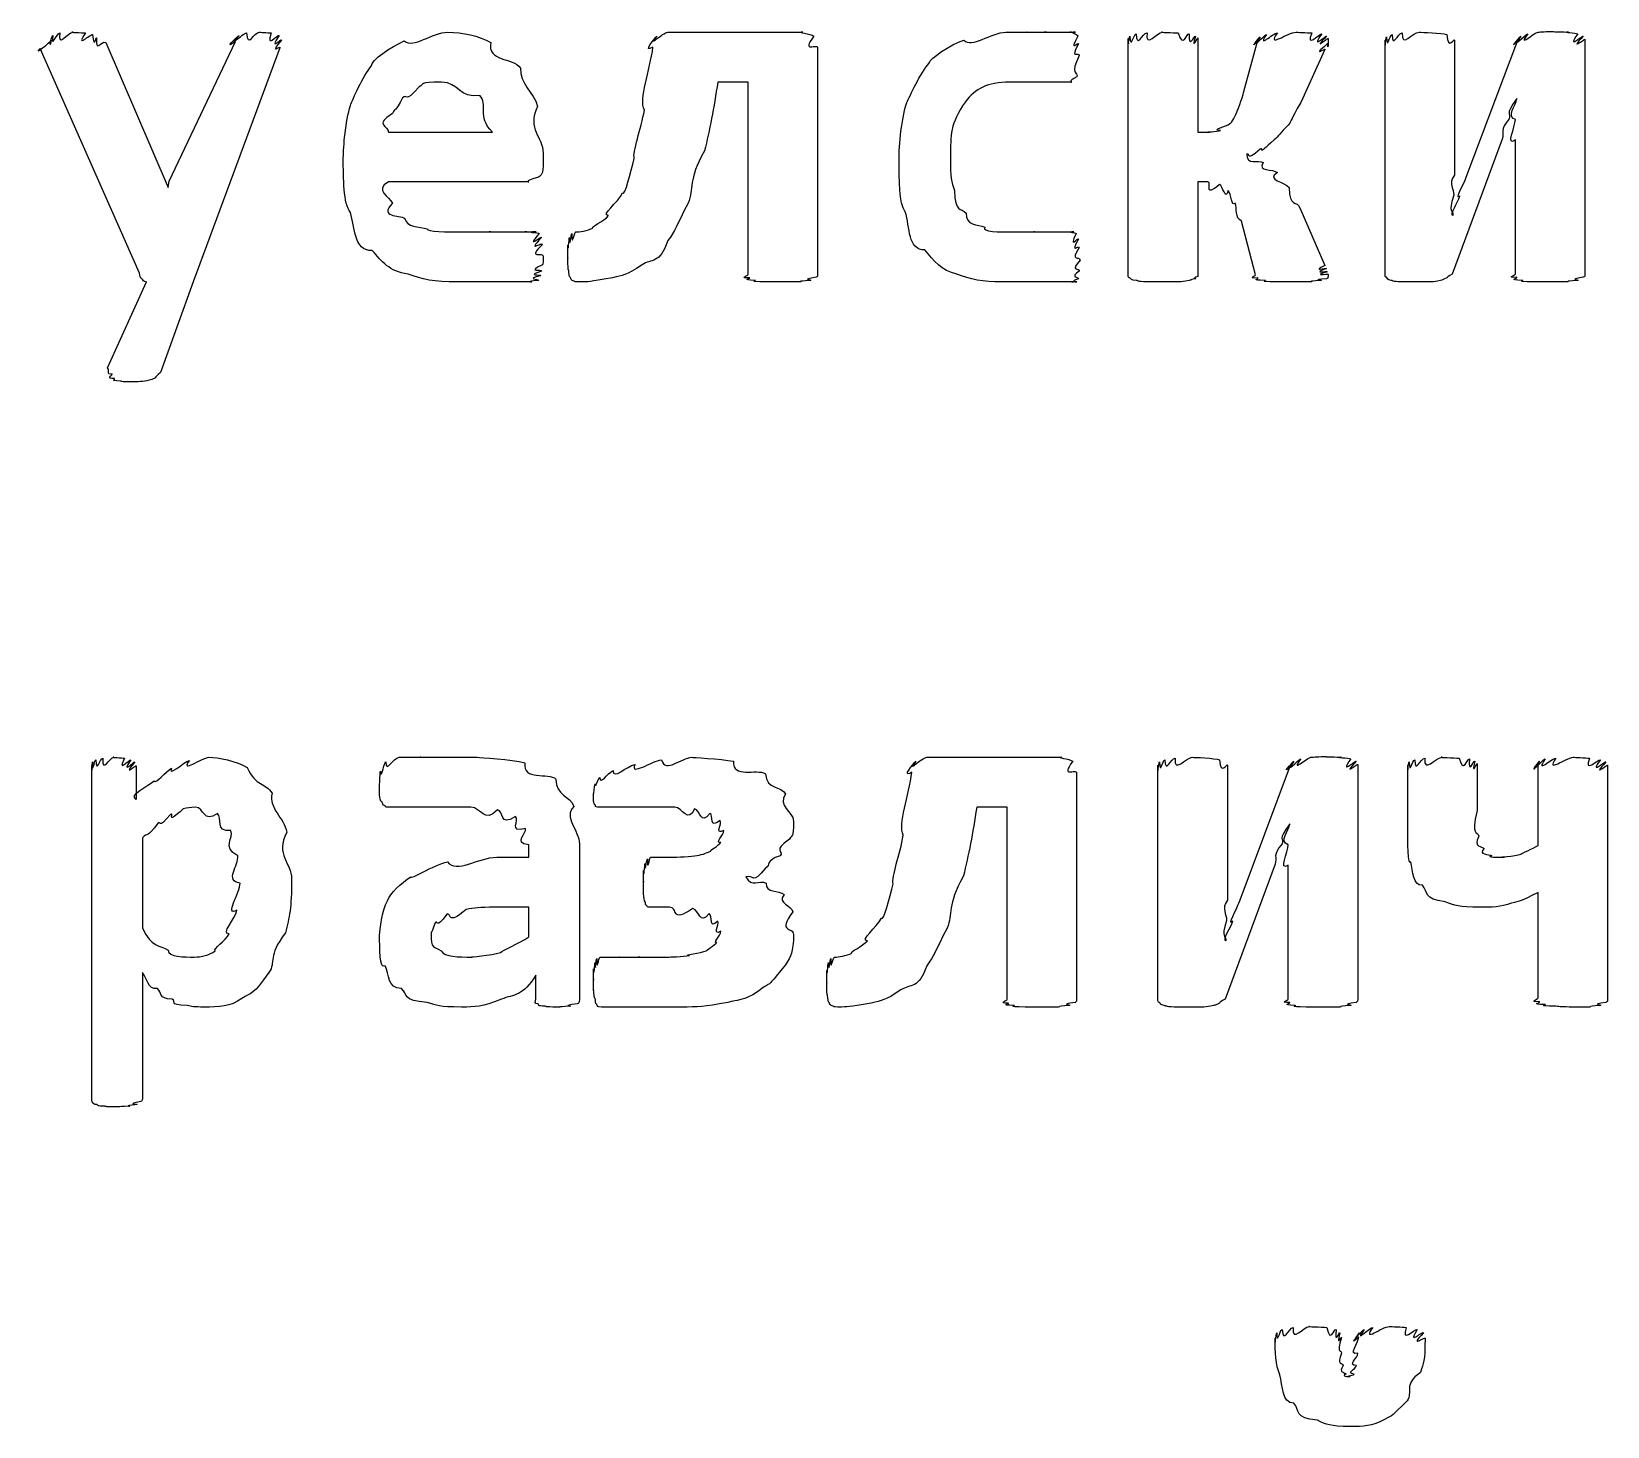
# Model space of a CAD drawing. Header units: millimetres. Extents: x 25 to 190, y 204 to 253.
# Drawn here: x 25.34 to 36.47, y 216.66 to 226.51 of the extents above; entities that cross this region are included whole.
import ezdxf

# ---------------------------------------------------------------- set-up
doc = ezdxf.new("R2010")
doc.units = ezdxf.units.MM
doc.layers.get('0').update_dxf_attribs({"linetype": 'CONTINUOUS'})

msp = doc.modelspace()

# ---------------------------------------------------------------- linework, layer by layer
at = {"color": 0}
for p, q in [((29.829, 226.504), (30.7826, 226.504)), ((25.8603, 226.432), (26.3012, 225.407)), ((26.3067, 225.451), (26.7753, 226.438)), ((27.0895, 226.394), (26.4776, 224.74)), ((30.8874, 226.394), (30.8874, 224.795)), ((33.0812, 224.784), (33.0812, 226.46)), ((33.5718, 226.465), (33.5718, 225.799)), ((33.897, 226.085), (33.9962, 226.449)), ((34.8947, 224.795), (34.8947, 226.449)), ((35.3854, 226.449), (35.3854, 225.495)), ((35.4679, 225.479), (35.8316, 226.449)), ((36.3058, 226.454), (36.3058, 224.795)), ((26.0973, 224.801), (25.3972, 226.388)), ((34.4702, 226.383), (34.2994, 226.008)), ((30.3968, 226.151), (30.1818, 226.151)), ((30.3968, 224.795), (30.3968, 226.151)), ((27.857, 225.799), (28.5902, 225.799)), ((33.5718, 225.799), (33.6544, 225.799)), ((35.7216, 225.749), (35.3688, 224.795)), ((35.8151, 224.795), (35.8151, 225.743)), ((28.9485, 225.65), (28.9485, 225.589)), ((26.3012, 225.407), (26.3067, 225.451)), ((28.8437, 225.446), (27.857, 225.446)), ((33.6434, 225.446), (33.5718, 225.446)), ((33.5718, 225.446), (33.5718, 224.779)), ((33.9797, 224.79), (33.8805, 225.17)), ((34.2938, 225.264), (34.4702, 224.856)), ((32.7408, 224.894), (32.7408, 224.894)), ((25.8713, 224.134), (26.1469, 224.74)), ((26.4776, 224.74), (26.2461, 224.101)), ((34.4923, 224.784), (34.4923, 224.784)), ((25.761, 218.973), (25.761, 221.321)), ((26.0753, 221.321), (26.0753, 221.084)), ((31.6577, 221.382), (32.6113, 221.382)), ((33.2907, 219.673), (33.2907, 221.327)), ((33.7812, 221.327), (33.7812, 220.373)), ((33.8639, 220.357), (34.2277, 221.327)), ((34.7018, 221.332), (34.7018, 219.673)), ((35.0545, 220.897), (35.0545, 221.327)), ((35.5452, 221.338), (35.5452, 221.007)), ((35.9752, 220.759), (35.9752, 221.338)), ((36.4656, 221.327), (36.4656, 219.673)), ((32.716, 221.272), (32.716, 219.673)), ((32.2254, 221.029), (32.0105, 221.029)), ((32.2254, 219.673), (32.2254, 221.029)), ((26.1193, 220.814), (26.1193, 220.175)), ((28.8465, 220.676), (28.8465, 220.764)), ((29.2048, 220.77), (29.2048, 219.673)), ((28.6205, 220.676), (28.8465, 220.676)), ((29.7077, 220.676), (29.8566, 220.676)), ((34.1175, 220.627), (33.7647, 219.673)), ((34.2112, 219.673), (34.2112, 220.621)), ((26.8084, 220.494), (26.8084, 220.494)), ((27.1721, 220.522), (27.1721, 220.522)), ((30.3857, 220.538), (30.3802, 220.538)), ((35.9752, 219.684), (35.9752, 220.428)), ((28.8465, 220.323), (28.6095, 220.323)), ((28.8465, 220.114), (28.8465, 220.323)), ((29.84, 220.323), (29.7022, 220.323)), ((30.7165, 220.131), (30.7165, 220.131)), ((26.1193, 219.861), (26.1193, 218.973)), ((28.8961, 219.673), (28.8961, 219.844)), ((35.1772, 217.278), (35.1772, 217.278))]:
    msp.add_line(p, q, dxfattribs=at)
for points in [[(25.535, 226.499), (25.5185, 226.386), (25.5916, 226.504), (25.6287, 226.504)], [(25.6287, 226.504), (25.5916, 226.504), (25.6949, 226.501), (25.7169, 226.499)], [(26.8525, 226.499), (26.8635, 226.386), (26.9048, 226.504), (26.9462, 226.504)], [(26.9462, 226.504), (26.9365, 226.504), (27.0068, 226.501), (27.0288, 226.499)], [(27.9673, 226.443), (28.0334, 226.386), (28.1616, 226.504), (28.2759, 226.504)], [(28.2759, 226.504), (28.3821, 226.504), (28.4937, 226.479), (28.5791, 226.432)], [(29.7518, 226.476), (29.6774, 226.386), (29.7959, 226.504), (29.829, 226.504)], [(30.7826, 226.504), (30.733, 226.504), (30.8405, 226.494), (30.8598, 226.476)], [(31.9195, 226.449), (31.976, 226.386), (32.1097, 226.504), (32.2171, 226.504)], [(32.2171, 226.504), (32.2516, 226.504), (32.3178, 226.504), (32.366, 226.504)], [(32.366, 226.504), (32.3508, 226.504), (32.4624, 226.504), (32.5038, 226.504)], [(32.5038, 226.504), (32.4321, 226.504), (32.581, 226.504), (32.614, 226.504)], [(32.614, 226.504), (32.6154, 226.504), (32.6692, 226.504), (32.6802, 226.504)], [(32.6802, 226.504), (32.6416, 226.504), (32.7036, 226.504), (32.7077, 226.504)], [(32.7077, 226.504), (32.6526, 226.504), (32.7201, 226.494), (32.7243, 226.476)], [(33.2135, 226.499), (33.2025, 226.386), (33.2824, 226.504), (33.3237, 226.504)], [(33.3237, 226.504), (33.2865, 226.504), (33.4036, 226.501), (33.4339, 226.499)], [(34.134, 226.499), (34.0513, 226.386), (34.2112, 226.504), (34.2663, 226.504)], [(34.2663, 226.504), (34.2677, 226.504), (34.3462, 226.501), (34.3765, 226.499)], [(35.0159, 226.499), (35.0077, 226.386), (35.089, 226.504), (35.1372, 226.504)], [(35.1372, 226.504), (35.151, 226.504), (35.2972, 226.499), (35.33, 226.488)], [(35.9033, 226.493), (35.8235, 226.386), (35.9488, 226.504), (35.9752, 226.504)], [(35.9752, 226.504), (35.9929, 226.507), (36.0355, 226.509), (36.0796, 226.509)], [(36.0796, 226.509), (36.0811, 226.507), (36.1597, 226.507), (36.1901, 226.504)], [(36.1901, 226.504), (36.1403, 226.504), (36.2409, 226.5), (36.256, 226.493)], [(25.3972, 226.388), (25.3352, 226.334), (25.4744, 226.434), (25.4744, 226.449)], [(25.4744, 226.449), (25.4524, 226.363), (25.4772, 226.474), (25.4854, 226.482)], [(25.4854, 226.482), (25.4703, 226.379), (25.513, 226.494), (25.535, 226.499)], [(25.7169, 226.499), (25.6357, 226.383), (25.7555, 226.494), (25.7666, 226.488)], [(25.7666, 226.488), (25.779, 226.372), (25.79, 226.476), (25.7941, 226.465)], [(25.7941, 226.465), (25.79, 226.352), (25.8231, 226.446), (25.8603, 226.432)], [(26.7753, 226.438), (26.6788, 226.368), (26.7918, 226.478), (26.8029, 226.482)], [(26.8029, 226.482), (26.7009, 226.379), (26.8304, 226.494), (26.8525, 226.499)], [(27.0288, 226.499), (26.9847, 226.379), (27.0729, 226.489), (27.0839, 226.482)], [(27.0839, 226.482), (27.0068, 226.363), (27.1005, 226.463), (27.1005, 226.449)], [(27.1005, 226.449), (27.0068, 226.334), (27.0964, 226.416), (27.0895, 226.394)], [(27.7358, 226.267), (27.7316, 226.306), (27.8749, 226.402), (27.9673, 226.443)], [(28.5791, 226.432), (28.5516, 226.295), (28.7335, 226.328), (28.7886, 226.251)], [(29.6636, 225.953), (29.6223, 226.033), (29.705, 226.234), (29.7243, 226.399)], [(29.7243, 226.399), (29.6444, 226.352), (29.7367, 226.461), (29.7518, 226.476)], [(30.8598, 226.476), (30.7689, 226.35), (30.8874, 226.43), (30.8874, 226.394)], [(31.677, 226.289), (31.6742, 226.316), (31.8272, 226.416), (31.9195, 226.449)], [(32.7243, 226.476), (32.6595, 226.352), (32.7298, 226.443), (32.7298, 226.421)], [(32.7298, 226.421), (32.6636, 226.308), (32.7353, 226.372), (32.7353, 226.339)], [(33.0812, 226.46), (33.0812, 226.363), (33.084, 226.472), (33.0922, 226.476)], [(33.0922, 226.476), (33.0991, 226.374), (33.117, 226.489), (33.1363, 226.493)], [(33.1363, 226.493), (33.1391, 226.383), (33.1832, 226.499), (33.2135, 226.499)], [(33.4339, 226.499), (33.467, 226.383), (33.4918, 226.496), (33.5111, 226.493)], [(33.5111, 226.493), (33.507, 226.374), (33.547, 226.483), (33.5552, 226.476)], [(33.5552, 226.476), (33.5249, 226.363), (33.5718, 226.468), (33.5718, 226.465)], [(33.9962, 226.449), (33.9259, 226.361), (34.0017, 226.467), (34.0128, 226.471)], [(34.0128, 226.471), (33.948, 226.372), (34.0376, 226.483), (34.0568, 226.488)], [(34.0568, 226.488), (33.988, 226.383), (34.1037, 226.499), (34.134, 226.499)], [(34.3765, 226.499), (34.3297, 226.383), (34.4331, 226.496), (34.4482, 226.493)], [(34.4482, 226.493), (34.3628, 226.374), (34.4771, 226.483), (34.4813, 226.476)], [(34.4868, 226.421), (34.3669, 226.319), (34.4771, 226.397), (34.4702, 226.383)], [(34.4813, 226.476), (34.3738, 226.363), (34.4923, 226.467), (34.4923, 226.46)], [(34.4923, 226.46), (34.4923, 226.345), (34.4895, 226.435), (34.4868, 226.421)], [(34.8947, 226.449), (34.8947, 226.357), (34.8974, 226.463), (34.9057, 226.471)], [(34.9057, 226.471), (34.9085, 226.372), (34.925, 226.483), (34.9443, 226.488)], [(34.9443, 226.488), (34.9457, 226.383), (34.9856, 226.499), (35.0159, 226.499)], [(35.33, 226.488), (35.3385, 226.368), (35.3854, 226.467), (35.3854, 226.449)], [(35.8316, 226.449), (35.7572, 226.361), (35.8429, 226.468), (35.8539, 226.476)], [(35.8539, 226.476), (35.7837, 226.374), (35.8842, 226.489), (35.9033, 226.493)], [(36.256, 226.493), (36.1735, 226.374), (36.2864, 226.483), (36.2948, 226.476)], [(36.2948, 226.476), (36.1872, 226.361), (36.3058, 226.461), (36.3058, 226.454)], [(31.5171, 226.008), (31.5391, 226.052), (31.6108, 226.215), (31.677, 226.289)], [(32.7353, 226.339), (32.6636, 226.206), (32.7298, 226.219), (32.7188, 226.19)], [(27.5869, 225.986), (27.6062, 226.033), (27.6724, 226.19), (27.7358, 226.267)], [(28.7886, 226.251), (28.7789, 226.14), (28.8837, 226.082), (28.9099, 225.98)], [(32.7188, 226.19), (32.6416, 226.151), (32.694, 226.151), (32.6802, 226.151)], [(28.072, 226.118), (27.9673, 225.993), (27.9893, 226.074), (27.9563, 226.041)], [(28.2319, 226.151), (28.0583, 226.151), (28.1189, 226.14), (28.072, 226.118)], [(28.502, 226.058), (28.3559, 226.033), (28.3531, 226.151), (28.2319, 226.151)], [(30.1818, 226.151), (30.1556, 225.971), (30.1239, 225.81), (30.0881, 225.666)], [(32.2447, 226.151), (32.0821, 226.151), (32.0036, 226.104), (31.9305, 226.013)], [(32.4156, 226.151), (32.2847, 226.151), (32.3108, 226.151), (32.2447, 226.151)], [(32.5369, 226.151), (32.4983, 226.151), (32.4624, 226.151), (32.4156, 226.151)], [(32.6251, 226.151), (32.5672, 226.151), (32.5727, 226.151), (32.5369, 226.151)], [(32.6802, 226.151), (32.6113, 226.151), (32.6471, 226.151), (32.6251, 226.151)], [(33.8529, 225.953), (33.8487, 225.938), (33.886, 226.033), (33.897, 226.085)], [(27.5373, 225.617), (27.5373, 225.695), (27.5539, 225.875), (27.5869, 225.986)], [(27.9563, 226.041), (27.9039, 225.931), (27.9025, 225.975), (27.8846, 225.931)], [(28.5902, 225.799), (28.4772, 225.909), (28.564, 225.994), (28.502, 226.058)], [(28.9099, 225.98), (28.83, 225.816), (28.9485, 225.767), (28.9485, 225.65)], [(29.592, 225.611), (29.5782, 225.655), (29.6416, 225.823), (29.6636, 225.953)], [(31.462, 225.6), (31.462, 225.71), (31.4799, 225.898), (31.5171, 226.008)], [(31.9305, 226.013), (31.8217, 225.849), (31.8258, 225.789), (31.8258, 225.617)], [(33.7978, 225.859), (33.8157, 225.865), (33.8377, 225.916), (33.8529, 225.953)], [(34.2994, 226.008), (34.2194, 225.875), (34.2442, 225.892), (34.2112, 225.848)], [(35.8263, 226.035), (35.7325, 225.909), (35.789, 225.939), (35.771, 225.892)], [(35.8151, 225.887), (35.7463, 225.909), (35.8221, 225.987), (35.8263, 226.035)], [(27.8846, 225.931), (27.7496, 225.845), (27.857, 225.845), (27.857, 225.799)], [(33.7316, 225.81), (33.6572, 225.816), (33.7785, 225.837), (33.7978, 225.859)], [(34.2112, 225.848), (34.1533, 225.79), (34.145, 225.772), (34.112, 225.743)], [(35.771, 225.892), (35.6993, 225.812), (35.7396, 225.796), (35.7216, 225.749)], [(35.8151, 225.743), (35.7434, 225.691), (35.8151, 225.838), (35.8151, 225.887)], [(33.6544, 225.799), (33.6103, 225.799), (33.7096, 225.801), (33.7316, 225.81)], [(34.112, 225.743), (33.9742, 225.618), (34.0486, 225.695), (34.0128, 225.677)], [(27.5869, 225.231), (27.5373, 225.294), (27.5373, 225.469), (27.5373, 225.617)], [(30.0881, 225.666), (29.9682, 225.453), (30.0164, 225.403), (29.9723, 225.297)], [(31.8258, 225.617), (31.8217, 225.471), (31.8341, 225.451), (31.8534, 225.385)], [(34.0128, 225.677), (33.9039, 225.585), (33.948, 225.651), (33.919, 225.644)], [(33.919, 225.644), (33.9149, 225.559), (33.9976, 225.606), (34.0348, 225.583)], [(28.9485, 225.589), (28.9485, 225.49), (28.9374, 225.501), (28.9154, 225.479)], [(29.5093, 225.369), (29.5272, 225.342), (29.5658, 225.515), (29.592, 225.611)], [(31.5061, 225.236), (31.462, 225.294), (31.462, 225.463), (31.462, 225.6)], [(34.0348, 225.583), (33.988, 225.519), (34.1037, 225.541), (34.134, 225.512)], [(34.134, 225.512), (34.0472, 225.46), (34.1905, 225.447), (34.2167, 225.407)], [(27.857, 225.446), (27.7496, 225.39), (27.8653, 225.341), (27.8846, 225.297)], [(28.9154, 225.479), (28.7859, 225.446), (28.8685, 225.446), (28.8437, 225.446)], [(33.7261, 225.429), (33.6062, 225.327), (33.6765, 225.446), (33.6434, 225.446)], [(33.7867, 225.385), (33.7675, 225.309), (33.7482, 225.421), (33.7261, 225.429)], [(34.2167, 225.407), (34.2194, 225.261), (34.2718, 225.319), (34.2938, 225.264)], [(35.3854, 225.495), (35.3385, 225.431), (35.3826, 225.399), (35.3797, 225.352)], [(35.4238, 225.346), (35.3797, 225.305), (35.4528, 225.435), (35.4679, 225.479)], [(27.8846, 225.297), (27.7868, 225.188), (27.9315, 225.22), (27.9728, 225.187)], [(29.4101, 225.209), (29.3508, 225.21), (29.479, 225.302), (29.5093, 225.369)], [(29.9723, 225.297), (29.8841, 225.126), (29.8841, 225.105), (29.829, 225.032)], [(31.8534, 225.385), (31.8589, 225.225), (31.8988, 225.269), (31.936, 225.225)], [(33.8364, 225.297), (33.8088, 225.265), (33.8088, 225.363), (33.7867, 225.385)], [(33.8805, 225.17), (33.8336, 225.192), (33.8501, 225.26), (33.8364, 225.297)], [(35.3797, 225.352), (35.3356, 225.217), (35.3769, 225.256), (35.3741, 225.209)], [(35.3741, 225.209), (35.3494, 225.217), (35.4087, 225.302), (35.4238, 225.346)], [(27.7413, 224.961), (27.6062, 224.961), (27.6228, 225.123), (27.5869, 225.231)], [(27.9728, 225.187), (27.9852, 225.126), (28.0665, 225.133), (28.1327, 225.115)], [(29.2999, 225.121), (29.2806, 225.129), (29.377, 225.167), (29.4101, 225.209)], [(31.6439, 224.966), (31.524, 224.963), (31.5391, 225.129), (31.5061, 225.236)], [(31.936, 225.225), (31.9319, 225.137), (32.016, 225.148), (32.0683, 225.126)], [(28.1327, 225.115), (28.1175, 225.093), (28.2787, 225.093), (28.3752, 225.093)], [(28.3752, 225.093), (28.4082, 225.093), (28.5199, 225.093), (28.5791, 225.093)], [(28.5791, 225.093), (28.5254, 225.093), (28.6866, 225.093), (28.728, 225.093)], [(28.728, 225.093), (28.728, 225.093), (28.8065, 225.093), (28.8327, 225.093)], [(28.8327, 225.093), (28.7831, 225.093), (28.8837, 225.093), (28.8988, 225.093)], [(28.8988, 225.093), (28.8079, 225.093), (28.9168, 225.089), (28.9209, 225.082)], [(28.9209, 225.082), (28.8189, 224.963), (28.9333, 225.068), (28.9374, 225.054)], [(29.1345, 225.054), (29.1373, 224.963), (29.1469, 225.078), (29.151, 225.082)], [(29.151, 225.082), (29.1483, 224.975), (29.1676, 225.093), (29.1786, 225.093)], [(29.1786, 225.093), (29.2034, 225.093), (29.2626, 225.101), (29.2999, 225.121)], [(32.0683, 225.126), (32.038, 225.093), (32.1841, 225.093), (32.2502, 225.093)], [(32.2502, 225.093), (32.2888, 225.093), (32.3729, 225.093), (32.4211, 225.093)], [(32.4211, 225.093), (32.3839, 225.093), (32.5107, 225.093), (32.5479, 225.093)], [(32.5479, 225.093), (32.5754, 225.093), (32.614, 225.093), (32.6361, 225.093)], [(32.6361, 225.093), (32.6223, 225.093), (32.6815, 225.093), (32.6967, 225.093)], [(32.6967, 225.093), (32.6444, 225.093), (32.7091, 225.089), (32.7133, 225.082)], [(32.7133, 225.082), (32.6554, 224.961), (32.7256, 225.061), (32.7298, 225.043)], [(27.9949, 224.795), (27.8598, 224.813), (27.8102, 224.886), (27.7413, 224.961)], [(28.9374, 225.054), (28.8272, 224.939), (28.9429, 225.027), (28.9429, 225.005)], [(28.9429, 225.005), (28.83, 224.894), (28.9485, 224.955), (28.9485, 224.922)], [(29.1235, 224.999), (29.1262, 224.939), (29.1303, 225.043), (29.1345, 225.054)], [(29.1235, 224.911), (29.1235, 224.89), (29.1235, 224.977), (29.1235, 224.999)], [(29.829, 225.032), (29.7739, 224.864), (29.7133, 224.905), (29.6471, 224.861)], [(31.8699, 224.795), (31.7624, 224.817), (31.7059, 224.892), (31.6439, 224.966)], [(32.7298, 225.043), (32.6636, 224.928), (32.7353, 225.007), (32.7353, 224.983)], [(32.7353, 224.983), (32.6664, 224.875), (32.7408, 224.928), (32.7408, 224.894)], [(28.9429, 224.861), (28.8272, 224.806), (28.9402, 224.831), (28.9374, 224.817)], [(28.9485, 224.922), (28.9485, 224.839), (28.9457, 224.879), (28.9429, 224.861)], [(29.129, 224.823), (29.1235, 224.817), (29.1235, 224.874), (29.1235, 224.911)], [(29.6471, 224.861), (29.5272, 224.78), (29.5148, 224.79), (29.4376, 224.768)], [(32.7408, 224.894), (32.6664, 224.813), (32.7381, 224.839), (32.7353, 224.817)], [(34.4702, 224.856), (34.3669, 224.809), (34.4813, 224.841), (34.4813, 224.834)], [(26.1138, 224.762), (26.1056, 224.765), (26.1001, 224.786), (26.0973, 224.801)], [(26.1469, 224.74), (26.1249, 224.743), (26.1249, 224.751), (26.1138, 224.762)], [(28.3421, 224.74), (28.1767, 224.74), (28.0941, 224.758), (27.9949, 224.795)], [(28.5571, 224.74), (28.3862, 224.74), (28.4193, 224.74), (28.3421, 224.74)], [(28.7335, 224.74), (28.6356, 224.74), (28.6232, 224.74), (28.5571, 224.74)], [(28.8603, 224.74), (28.739, 224.74), (28.7845, 224.74), (28.7335, 224.74)], [(28.9154, 224.751), (28.8051, 224.74), (28.8933, 224.74), (28.8603, 224.74)], [(28.9319, 224.784), (28.8162, 224.758), (28.9223, 224.762), (28.9154, 224.751)], [(28.9374, 224.817), (28.823, 224.78), (28.9347, 224.795), (28.9319, 224.784)], [(29.14, 224.773), (29.1303, 224.773), (29.1317, 224.801), (29.129, 224.823)], [(29.1676, 224.746), (29.1414, 224.751), (29.1469, 224.762), (29.14, 224.773)], [(29.2006, 224.74), (29.1634, 224.74), (29.1786, 224.742), (29.1676, 224.746)], [(29.4376, 224.768), (29.2585, 224.74), (29.2847, 224.74), (29.2006, 224.74)], [(30.4078, 224.768), (30.3251, 224.765), (30.3968, 224.784), (30.3968, 224.795)], [(30.4464, 224.751), (30.3389, 224.754), (30.4147, 224.764), (30.4078, 224.768)], [(30.5235, 224.74), (30.3761, 224.743), (30.4643, 224.747), (30.4464, 224.751)], [(30.6448, 224.74), (30.5594, 224.74), (30.5566, 224.74), (30.5235, 224.74)], [(30.7606, 224.74), (30.6558, 224.74), (30.6917, 224.74), (30.6448, 224.74)], [(30.8378, 224.751), (30.7178, 224.743), (30.7937, 224.743), (30.7606, 224.74)], [(30.8763, 224.773), (30.7551, 224.754), (30.8556, 224.758), (30.8378, 224.751)], [(30.8874, 224.795), (30.8874, 224.769), (30.8832, 224.78), (30.8763, 224.773)], [(32.1841, 224.74), (32.0601, 224.74), (31.9609, 224.758), (31.8699, 224.795)], [(32.3439, 224.74), (32.2337, 224.74), (32.2392, 224.74), (32.1841, 224.74)], [(32.4928, 224.74), (32.3398, 224.74), (32.399, 224.74), (32.3439, 224.74)], [(32.614, 224.74), (32.5493, 224.74), (32.5396, 224.74), (32.4928, 224.74)], [(32.6912, 224.74), (32.6195, 224.74), (32.6499, 224.74), (32.614, 224.74)], [(32.7188, 224.74), (32.6485, 224.74), (32.705, 224.74), (32.6912, 224.74)], [(32.7298, 224.762), (32.6595, 224.74), (32.7256, 224.74), (32.7188, 224.74)], [(32.7353, 224.817), (32.6636, 224.769), (32.7326, 224.776), (32.7298, 224.762)], [(33.0922, 224.768), (33.0812, 224.765), (33.0812, 224.78), (33.0812, 224.784)], [(33.1363, 224.751), (33.0991, 224.751), (33.1032, 224.759), (33.0922, 224.768)], [(33.2135, 224.74), (33.1391, 224.743), (33.1584, 224.747), (33.1363, 224.751)], [(33.3237, 224.74), (33.2025, 224.74), (33.2466, 224.74), (33.2135, 224.74)], [(33.4339, 224.74), (33.4036, 224.74), (33.3678, 224.74), (33.3237, 224.74)], [(33.5111, 224.751), (33.467, 224.743), (33.467, 224.743), (33.4339, 224.74)], [(33.5552, 224.762), (33.507, 224.751), (33.5332, 224.754), (33.5111, 224.751)], [(33.5718, 224.779), (33.5249, 224.762), (33.5662, 224.769), (33.5552, 224.762)], [(33.9962, 224.768), (33.9149, 224.765), (33.9797, 224.782), (33.9797, 224.79)], [(34.0458, 224.751), (33.9369, 224.751), (34.0072, 224.759), (33.9962, 224.768)], [(34.1285, 224.74), (33.981, 224.743), (34.0679, 224.747), (34.0458, 224.751)], [(34.2608, 224.74), (34.1643, 224.74), (34.1616, 224.74), (34.1285, 224.74)], [(34.371, 224.74), (34.2635, 224.74), (34.3049, 224.74), (34.2608, 224.74)], [(34.4427, 224.751), (34.3228, 224.743), (34.4, 224.743), (34.371, 224.74)], [(34.4813, 224.762), (34.36, 224.751), (34.4606, 224.754), (34.4427, 224.751)], [(34.4813, 224.834), (34.371, 224.795), (34.4868, 224.819), (34.4868, 224.812)], [(34.4868, 224.812), (34.3738, 224.78), (34.4923, 224.798), (34.4923, 224.795)], [(34.4923, 224.784), (34.4923, 224.762), (34.4882, 224.769), (34.4813, 224.762)], [(34.4923, 224.795), (34.4923, 224.773), (34.4923, 224.787), (34.4923, 224.784)], [(34.9057, 224.773), (34.8947, 224.769), (34.8947, 224.787), (34.8947, 224.795)], [(34.9388, 224.751), (34.9085, 224.754), (34.9126, 224.765), (34.9057, 224.773)], [(35.0104, 224.74), (34.9415, 224.743), (34.9567, 224.747), (34.9388, 224.751)], [(35.1207, 224.74), (35.0008, 224.74), (35.0394, 224.74), (35.0104, 224.74)], [(35.2199, 224.74), (35.0848, 224.74), (35.1607, 224.74), (35.1207, 224.74)], [(35.2859, 224.751), (35.2544, 224.743), (35.2447, 224.743), (35.2199, 224.74)], [(35.33, 224.768), (35.2915, 224.751), (35.3039, 224.754), (35.2859, 224.751)], [(35.3688, 224.795), (35.3138, 224.765), (35.3413, 224.774), (35.33, 224.768)], [(35.8263, 224.773), (35.7434, 224.769), (35.8151, 224.787), (35.8151, 224.795)], [(35.8648, 224.751), (35.7572, 224.754), (35.833, 224.765), (35.8263, 224.773)], [(35.9421, 224.74), (35.7988, 224.743), (35.887, 224.747), (35.8648, 224.751)], [(36.0634, 224.74), (35.9777, 224.74), (35.9752, 224.74), (35.9421, 224.74)], [(36.1791, 224.74), (36.0744, 224.74), (36.11, 224.74), (36.0634, 224.74)], [(36.256, 224.751), (36.1364, 224.743), (36.2119, 224.743), (36.1791, 224.74)], [(36.2948, 224.773), (36.1735, 224.754), (36.274, 224.758), (36.256, 224.751)], [(36.3058, 224.795), (36.3058, 224.769), (36.3015, 224.78), (36.2948, 224.773)], [(25.9044, 224.09), (25.8561, 224.083), (25.8933, 224.116), (25.8713, 224.134)], [(25.9209, 224.057), (25.8561, 224.057), (25.9044, 224.076), (25.9044, 224.09)], [(25.965, 224.04), (25.8782, 224.043), (25.9319, 224.05), (25.9209, 224.057)], [(26.2461, 224.101), (26.1938, 224.057), (26.2185, 224.062), (26.1855, 224.051)], [(26.0477, 224.035), (25.9182, 224.035), (25.9871, 224.037), (25.965, 224.04)], [(26.1855, 224.051), (26.1317, 224.035), (26.1097, 224.035), (26.0477, 224.035)], [(34.371, 221.382), (34.389, 221.385), (34.4317, 221.387), (34.4758, 221.387)], [(34.4758, 221.387), (34.4771, 221.385), (34.5557, 221.385), (34.586, 221.382)], [(25.761, 221.321), (25.761, 221.239), (25.7624, 221.345), (25.7666, 221.349)], [(25.7666, 221.349), (25.7679, 221.25), (25.7776, 221.361), (25.7886, 221.365)], [(25.7886, 221.365), (25.7941, 221.26), (25.8189, 221.376), (25.8382, 221.376)], [(25.8382, 221.376), (25.8341, 221.263), (25.8851, 221.382), (25.9154, 221.382)], [(25.9154, 221.382), (25.8961, 221.382), (25.9733, 221.379), (25.9926, 221.376)], [(25.9926, 221.376), (25.9333, 221.26), (26.0256, 221.372), (26.0367, 221.365)], [(26.0367, 221.365), (25.9595, 221.25), (26.0601, 221.356), (26.0642, 221.349)], [(26.0642, 221.349), (25.9705, 221.234), (26.0753, 221.332), (26.0753, 221.321)], [(26.202, 221.216), (26.213, 221.19), (26.2819, 221.283), (26.3233, 221.305)], [(26.3233, 221.305), (26.2971, 221.239), (26.4087, 221.349), (26.4501, 221.36)], [(26.4501, 221.36), (26.3812, 221.263), (26.5396, 221.382), (26.5879, 221.382)], [(26.5879, 221.382), (26.654, 221.382), (26.7836, 221.357), (26.858, 221.31)], [(26.858, 221.31), (26.9186, 221.172), (26.9903, 221.205), (27.0343, 221.128)], [(27.7937, 221.184), (27.7937, 221.175), (27.795, 221.26), (27.7992, 221.283)], [(27.7992, 221.283), (27.8047, 221.219), (27.8185, 221.327), (27.8378, 221.349)], [(27.8378, 221.349), (27.8405, 221.263), (27.8874, 221.382), (27.9315, 221.382)], [(27.9315, 221.382), (27.9287, 221.382), (28.0265, 221.382), (28.0858, 221.382)], [(28.0858, 221.382), (28.0472, 221.382), (28.2071, 221.382), (28.2732, 221.382)], [(28.2732, 221.382), (28.3008, 221.382), (28.4124, 221.382), (28.4827, 221.382)], [(28.4827, 221.382), (28.502, 221.382), (28.7266, 221.368), (28.8189, 221.343)], [(28.8189, 221.343), (28.8037, 221.212), (28.9843, 221.278), (29.0394, 221.228)], [(29.3495, 221.239), (29.3522, 221.184), (29.3991, 221.269), (29.4432, 221.288)], [(29.4432, 221.288), (29.4404, 221.219), (29.5383, 221.321), (29.5975, 221.332)], [(29.5975, 221.332), (29.5589, 221.245), (29.7188, 221.357), (29.7849, 221.365)], [(29.7849, 221.365), (29.8125, 221.263), (29.9255, 221.382), (29.9999, 221.382)], [(29.9999, 221.382), (29.9916, 221.382), (30.2038, 221.372), (30.292, 221.354)], [(30.292, 221.354), (30.2865, 221.228), (30.4546, 221.306), (30.518, 221.266)], [(31.4923, 220.831), (31.4509, 220.911), (31.5336, 221.112), (31.5529, 221.277)], [(31.5529, 221.277), (31.473, 221.23), (31.5654, 221.339), (31.5805, 221.354)], [(31.5805, 221.354), (31.5061, 221.263), (31.6246, 221.382), (31.6577, 221.382)], [(32.6113, 221.382), (32.5617, 221.382), (32.6692, 221.372), (32.6885, 221.354)], [(32.6885, 221.354), (32.5975, 221.228), (32.716, 221.307), (32.716, 221.272)], [(33.2907, 221.327), (33.2907, 221.234), (33.2934, 221.341), (33.3017, 221.349)], [(33.3017, 221.349), (33.3044, 221.25), (33.321, 221.361), (33.3403, 221.365)], [(33.3403, 221.365), (33.3416, 221.26), (33.3816, 221.376), (33.4119, 221.376)], [(33.4119, 221.376), (33.4036, 221.263), (33.485, 221.382), (33.5332, 221.382)], [(33.5332, 221.382), (33.547, 221.382), (33.693, 221.376), (33.7261, 221.365)], [(33.7261, 221.365), (33.7344, 221.245), (33.7812, 221.345), (33.7812, 221.327)], [(34.2277, 221.327), (34.1533, 221.239), (34.2387, 221.346), (34.2497, 221.354)], [(34.2497, 221.354), (34.1795, 221.252), (34.2801, 221.367), (34.2994, 221.371)], [(34.2994, 221.371), (34.2194, 221.263), (34.3449, 221.382), (34.371, 221.382)], [(34.586, 221.382), (34.5364, 221.382), (34.637, 221.378), (34.6522, 221.371)], [(34.6522, 221.371), (34.5695, 221.252), (34.6825, 221.361), (34.6907, 221.354)], [(34.6907, 221.354), (34.5833, 221.239), (34.7018, 221.339), (34.7018, 221.332)], [(35.0545, 221.327), (35.0545, 221.239), (35.0573, 221.345), (35.0655, 221.349)], [(35.0655, 221.349), (35.0683, 221.25), (35.0848, 221.361), (35.1041, 221.365)], [(35.1041, 221.365), (35.1055, 221.26), (35.1455, 221.376), (35.1758, 221.376)], [(35.1758, 221.376), (35.1675, 221.263), (35.2488, 221.382), (35.2972, 221.382)], [(35.2972, 221.382), (35.264, 221.382), (35.3854, 221.379), (35.4182, 221.376)], [(35.4182, 221.376), (35.4471, 221.26), (35.475, 221.374), (35.4901, 221.371)], [(35.4901, 221.371), (35.4803, 221.252), (35.5205, 221.361), (35.5286, 221.354)], [(35.5286, 221.354), (35.4983, 221.241), (35.5452, 221.345), (35.5452, 221.338)], [(35.9752, 221.338), (35.9033, 221.241), (35.9777, 221.35), (35.9862, 221.354)], [(35.9862, 221.354), (35.9174, 221.252), (36.0056, 221.367), (36.0246, 221.371)], [(36.0246, 221.371), (35.9544, 221.26), (36.0687, 221.376), (36.1019, 221.376)], [(36.1019, 221.376), (36.0204, 221.263), (36.1749, 221.382), (36.2232, 221.382)], [(36.2232, 221.382), (36.2342, 221.382), (36.3086, 221.379), (36.3389, 221.376)], [(36.3389, 221.376), (36.2962, 221.26), (36.3968, 221.372), (36.4162, 221.365)], [(36.4162, 221.365), (36.3333, 221.25), (36.4465, 221.356), (36.4546, 221.349)], [(36.4546, 221.349), (36.347, 221.234), (36.4656, 221.333), (36.4656, 221.327)], [(26.0753, 221.084), (26.0146, 221.117), (26.1607, 221.179), (26.202, 221.216)], [(27.7937, 221.117), (27.7937, 221.109), (27.7937, 221.161), (27.7937, 221.184)], [(29.0394, 221.228), (29.0353, 221.109), (29.14, 221.112), (29.1662, 221.035)], [(29.3054, 221.123), (29.3054, 221.12), (29.3081, 221.175), (29.3164, 221.194)], [(29.3164, 221.194), (29.3191, 221.157), (29.3343, 221.228), (29.3495, 221.239)], [(30.518, 221.266), (30.5291, 221.15), (30.6283, 221.181), (30.6614, 221.123)], [(27.0343, 221.128), (27.0095, 221.018), (27.117, 220.959), (27.1391, 220.853)], [(27.8102, 221.067), (27.7964, 221.069), (27.7964, 221.098), (27.7937, 221.117)], [(27.8322, 221.04), (27.8116, 221.043), (27.8171, 221.057), (27.8102, 221.067)], [(29.3054, 221.073), (29.3054, 221.073), (29.3054, 221.103), (29.3054, 221.123)], [(29.3164, 221.046), (29.3081, 221.047), (29.3081, 221.062), (29.3054, 221.073)], [(30.6614, 221.123), (30.598, 221.036), (30.7165, 221.003), (30.7165, 220.93)], [(26.3178, 220.979), (26.2199, 220.864), (26.2571, 220.942), (26.2241, 220.913)], [(26.406, 221.018), (26.2792, 220.897), (26.3467, 220.997), (26.3178, 220.979)], [(26.4942, 221.029), (26.4556, 221.029), (26.4349, 221.025), (26.406, 221.018)], [(26.6485, 220.985), (26.5465, 220.911), (26.5562, 221.029), (26.4942, 221.029)], [(26.7422, 220.864), (26.6278, 220.853), (26.6884, 220.955), (26.6485, 220.985)], [(27.8598, 221.029), (27.8267, 221.029), (27.8391, 221.032), (27.8322, 221.04)], [(27.9315, 221.029), (27.8515, 221.029), (27.8736, 221.029), (27.8598, 221.029)], [(28.0527, 221.029), (27.9177, 221.029), (27.9645, 221.029), (27.9315, 221.029)], [(28.2181, 221.029), (28.1313, 221.029), (28.0996, 221.029), (28.0527, 221.029)], [(28.4386, 221.029), (28.2594, 221.029), (28.2842, 221.029), (28.2181, 221.029)], [(28.626, 221.012), (28.5323, 220.911), (28.5116, 221.029), (28.4386, 221.029)], [(28.7528, 220.963), (28.6343, 220.889), (28.677, 221.002), (28.626, 221.012)], [(28.8244, 220.88), (28.7004, 220.845), (28.7859, 220.941), (28.7528, 220.963)], [(29.1662, 221.035), (29.0862, 220.955), (29.2048, 220.869), (29.2048, 220.77)], [(29.3329, 221.029), (29.3164, 221.032), (29.3191, 221.037), (29.3164, 221.046)], [(29.3495, 221.029), (29.3302, 221.029), (29.3398, 221.029), (29.3329, 221.029)], [(29.4101, 221.029), (29.3453, 221.029), (29.3605, 221.029), (29.3495, 221.029)], [(29.5148, 221.029), (29.4046, 221.029), (29.439, 221.029), (29.4101, 221.029)], [(29.6692, 221.029), (29.6058, 221.029), (29.5589, 221.029), (29.5148, 221.029)], [(29.8786, 221.029), (29.727, 221.029), (29.7312, 221.029), (29.6692, 221.029)], [(30.0164, 221.018), (29.9737, 220.911), (29.9296, 221.029), (29.8786, 221.029)], [(30.1267, 220.985), (30.0578, 220.897), (30.0605, 221.01), (30.0164, 221.018)], [(30.1983, 220.935), (30.117, 220.871), (30.1556, 220.974), (30.1267, 220.985)], [(32.0105, 221.029), (31.9843, 220.848), (31.9526, 220.687), (31.9168, 220.544)], [(35.5452, 221.007), (35.4983, 220.816), (35.548, 220.865), (35.5561, 220.825)], [(26.2241, 220.913), (26.1538, 220.809), (26.1552, 220.854), (26.1193, 220.814)], [(26.7918, 220.687), (26.6761, 220.749), (26.767, 220.811), (26.7422, 220.864)], [(27.1391, 220.853), (27.0536, 220.69), (27.1721, 220.639), (27.1721, 220.522)], [(28.8465, 220.764), (28.7307, 220.778), (28.8382, 220.847), (28.8244, 220.88)], [(30.2259, 220.864), (30.1542, 220.831), (30.2162, 220.916), (30.1983, 220.935)], [(30.2038, 220.781), (30.1542, 220.772), (30.2259, 220.833), (30.2259, 220.864)], [(30.7165, 220.93), (30.7165, 220.8), (30.7068, 220.843), (30.6889, 220.803)], [(31.4206, 220.489), (31.4069, 220.533), (31.4702, 220.701), (31.4923, 220.831)], [(34.2222, 220.913), (34.1285, 220.787), (34.185, 220.817), (34.1671, 220.77)], [(34.2112, 220.764), (34.1423, 220.787), (34.2181, 220.865), (34.2222, 220.913)], [(35.0766, 220.643), (35.0545, 220.602), (35.0545, 220.793), (35.0545, 220.897)], [(30.0164, 220.687), (30.0619, 220.69), (30.1019, 220.705), (30.1322, 220.72)], [(30.1322, 220.72), (30.1239, 220.723), (30.1887, 220.759), (30.2038, 220.781)], [(30.6889, 220.803), (30.5649, 220.72), (30.6517, 220.723), (30.6228, 220.687)], [(34.1671, 220.77), (34.0954, 220.69), (34.1354, 220.673), (34.1175, 220.627)], [(34.2112, 220.621), (34.1395, 220.569), (34.2112, 220.716), (34.2112, 220.764)], [(35.5561, 220.825), (35.5177, 220.738), (35.5794, 220.759), (35.5946, 220.737)], [(35.5946, 220.737), (35.5466, 220.694), (35.6277, 220.698), (35.65, 220.687)], [(35.8539, 220.698), (35.862, 220.705), (35.9336, 220.733), (35.9752, 220.759)], [(26.8084, 220.494), (26.694, 220.503), (26.8029, 220.624), (26.7918, 220.687)], [(28.0142, 220.538), (28.01, 220.514), (28.1699, 220.621), (28.2732, 220.643)], [(28.2732, 220.643), (28.3338, 220.558), (28.4909, 220.676), (28.6205, 220.676)], [(29.6581, 220.582), (29.6609, 220.518), (29.665, 220.621), (29.6692, 220.632)], [(29.6692, 220.632), (29.6692, 220.544), (29.6774, 220.657), (29.6857, 220.665)], [(29.6857, 220.665), (29.6829, 220.558), (29.6995, 220.676), (29.7077, 220.676)], [(29.8566, 220.676), (29.8524, 220.676), (29.9723, 220.679), (30.0164, 220.687)], [(30.6228, 220.687), (30.5098, 220.65), (30.5621, 220.624), (30.518, 220.599)], [(35.1593, 220.478), (35.0876, 220.474), (35.0945, 220.58), (35.0766, 220.643)], [(35.65, 220.687), (35.5946, 220.676), (35.705, 220.676), (35.7382, 220.676)], [(35.7382, 220.676), (35.6676, 220.676), (35.8165, 220.683), (35.8539, 220.698)], [(26.7863, 220.302), (26.694, 220.253), (26.8084, 220.428), (26.8084, 220.494)], [(27.1721, 220.522), (27.1721, 220.315), (27.157, 220.255), (27.128, 220.141)], [(27.8488, 220.368), (27.8708, 220.423), (27.9438, 220.494), (28.0142, 220.538)], [(29.6581, 220.506), (29.6581, 220.474), (29.6581, 220.561), (29.6581, 220.582)], [(29.6581, 220.417), (29.6581, 220.412), (29.6581, 220.472), (29.6581, 220.506)], [(30.3802, 220.538), (30.4216, 220.459), (30.4753, 220.516), (30.5235, 220.494)], [(30.518, 220.599), (30.4257, 220.48), (30.4326, 220.552), (30.3857, 220.538)], [(30.5235, 220.494), (30.518, 220.419), (30.6131, 220.448), (30.6503, 220.412)], [(31.9168, 220.544), (31.7968, 220.331), (31.8451, 220.281), (31.801, 220.175)], [(29.6692, 220.362), (29.6609, 220.363), (29.6609, 220.395), (29.6581, 220.417)], [(30.6503, 220.412), (30.5952, 220.348), (30.711, 220.337), (30.711, 220.29)], [(31.338, 220.246), (31.3559, 220.22), (31.3945, 220.392), (31.4206, 220.489)], [(35.3191, 220.362), (35.1648, 220.379), (35.1992, 220.43), (35.1593, 220.478)], [(35.9752, 220.428), (35.844, 220.359), (35.8539, 220.369), (35.7875, 220.351)], [(26.7312, 220.136), (26.6678, 220.132), (26.7753, 220.242), (26.7863, 220.302)], [(27.7937, 220.125), (27.7937, 220.165), (27.8116, 220.297), (27.8488, 220.368)], [(28.2677, 220.274), (28.1905, 220.158), (28.2029, 220.238), (28.185, 220.213)], [(28.4055, 220.307), (28.2636, 220.187), (28.3035, 220.288), (28.2677, 220.274)], [(28.6095, 220.323), (28.4951, 220.323), (28.4634, 220.318), (28.4055, 220.307)], [(29.6802, 220.334), (29.6692, 220.337), (29.6719, 220.351), (29.6692, 220.362)], [(29.7022, 220.323), (29.6802, 220.323), (29.6871, 220.326), (29.6802, 220.334)], [(30.0054, 220.313), (29.8456, 220.205), (29.9062, 220.323), (29.84, 220.323)], [(30.1212, 220.279), (30.055, 220.191), (30.0523, 220.304), (30.0054, 220.313)], [(30.1818, 220.224), (30.1129, 220.161), (30.1501, 220.264), (30.1212, 220.279)], [(30.711, 220.29), (30.598, 220.136), (30.7165, 220.188), (30.7165, 220.131)], [(33.7812, 220.373), (33.7344, 220.308), (33.7785, 220.277), (33.7757, 220.23)], [(33.8198, 220.224), (33.7757, 220.183), (33.8487, 220.313), (33.8639, 220.357)], [(35.5671, 220.323), (35.4143, 220.323), (35.3854, 220.336), (35.3191, 220.362)], [(35.7875, 220.351), (35.7117, 220.323), (35.6471, 220.323), (35.5671, 220.323)], [(26.1193, 220.175), (26.18, 220.039), (26.242, 220.056), (26.3012, 220.02)], [(28.185, 220.213), (28.1533, 220.11), (28.1575, 220.165), (28.1575, 220.136)], [(30.2038, 220.153), (30.1391, 220.117), (30.1956, 220.202), (30.1818, 220.224)], [(31.2388, 220.086), (31.1795, 220.088), (31.3077, 220.18), (31.338, 220.246)], [(31.801, 220.175), (31.7128, 220.004), (31.7128, 219.983), (31.6577, 219.91)], [(33.7757, 220.23), (33.7316, 220.095), (33.773, 220.133), (33.7702, 220.086)], [(33.7702, 220.086), (33.7454, 220.095), (33.8046, 220.18), (33.8198, 220.224)], [(26.632, 220.015), (26.6168, 220.029), (26.705, 220.084), (26.7312, 220.136)], [(27.128, 220.141), (26.9985, 219.974), (27.0633, 219.938), (27.0123, 219.861)], [(27.8322, 219.91), (27.7937, 219.874), (27.7937, 220.044), (27.7937, 220.125)], [(28.1575, 220.136), (28.1533, 220.029), (28.1809, 220.044), (28.2291, 220.015)], [(28.648, 220.004), (28.6604, 220.018), (28.7762, 220.066), (28.8465, 220.114)], [(30.0991, 220.015), (30.1019, 220.018), (30.157, 220.053), (30.1763, 220.075)], [(30.1763, 220.075), (30.1391, 220.062), (30.2038, 220.122), (30.2038, 220.153)], [(30.7165, 220.131), (30.7165, 220), (30.6972, 219.982), (30.6614, 219.916)], [(31.1285, 219.998), (31.1092, 220.007), (31.2057, 220.045), (31.2388, 220.086)], [(26.3012, 220.02), (26.2971, 219.971), (26.4197, 219.971), (26.4831, 219.971)], [(26.4831, 219.971), (26.5355, 219.971), (26.5906, 219.984), (26.632, 220.015)], [(28.2291, 220.015), (28.2525, 219.971), (28.3518, 219.971), (28.4441, 219.971)], [(28.4441, 219.971), (28.4179, 219.971), (28.5846, 219.982), (28.648, 220.004)], [(29.3164, 219.932), (29.3164, 219.841), (29.3233, 219.956), (29.3274, 219.96)], [(29.3274, 219.96), (29.3274, 219.852), (29.3412, 219.971), (29.3495, 219.971)], [(29.3495, 219.971), (29.3453, 219.971), (29.377, 219.971), (29.3991, 219.971)], [(29.3991, 219.971), (29.3894, 219.971), (29.4501, 219.971), (29.4872, 219.971)], [(29.4872, 219.971), (29.4666, 219.971), (29.5754, 219.971), (29.6306, 219.971)], [(29.6306, 219.971), (29.5768, 219.971), (29.7532, 219.971), (29.8345, 219.971)], [(29.8345, 219.971), (29.8304, 219.971), (29.9393, 219.974), (29.9834, 219.982)], [(29.9834, 219.982), (29.9227, 219.984), (30.0688, 220), (30.0991, 220.015)], [(30.9631, 219.932), (30.9659, 219.841), (30.9755, 219.956), (30.9797, 219.96)], [(30.9797, 219.96), (30.9769, 219.852), (30.9962, 219.971), (31.0072, 219.971)], [(31.0072, 219.971), (31.032, 219.971), (31.0913, 219.979), (31.1285, 219.998)], [(26.2241, 219.75), (26.1538, 219.739), (26.1552, 219.819), (26.1193, 219.861)], [(27.0123, 219.861), (26.8966, 219.702), (26.8966, 219.723), (26.8194, 219.679)], [(27.948, 219.75), (27.8488, 219.75), (27.8612, 219.847), (27.8322, 219.91)], [(28.8961, 219.844), (28.8079, 219.691), (28.7418, 219.709), (28.6536, 219.673)], [(29.3054, 219.888), (29.3081, 219.817), (29.3122, 219.921), (29.3164, 219.932)], [(29.3054, 219.817), (29.3054, 219.779), (29.3054, 219.869), (29.3054, 219.888)], [(30.6614, 219.916), (30.5249, 219.753), (30.5704, 219.8), (30.5015, 219.756)], [(30.9521, 219.877), (30.9549, 219.817), (30.959, 219.921), (30.9631, 219.932)], [(30.9521, 219.789), (30.9521, 219.768), (30.9521, 219.855), (30.9521, 219.877)], [(31.6577, 219.91), (31.6025, 219.742), (31.5419, 219.783), (31.4758, 219.739)], [(26.3288, 219.673), (26.2241, 219.676), (26.2599, 219.72), (26.2241, 219.75)], [(28.1299, 219.651), (27.948, 219.662), (27.999, 219.706), (27.948, 219.75)], [(29.3054, 219.739), (29.3054, 219.72), (29.3054, 219.786), (29.3054, 219.817)], [(29.3164, 219.679), (29.3081, 219.676), (29.3081, 219.717), (29.3054, 219.739)], [(30.5015, 219.756), (30.3885, 219.665), (30.3527, 219.676), (30.2534, 219.651)], [(30.9576, 219.7), (30.9521, 219.695), (30.9521, 219.752), (30.9521, 219.789)], [(31.4758, 219.739), (31.3559, 219.658), (31.3435, 219.668), (31.2663, 219.645)], [(26.4335, 219.629), (26.293, 219.636), (26.3646, 219.654), (26.3288, 219.673)], [(26.5548, 219.618), (26.4804, 219.618), (26.4694, 219.621), (26.4335, 219.629)], [(26.8194, 219.679), (26.7422, 219.618), (26.654, 219.618), (26.5548, 219.618)], [(28.3724, 219.618), (28.2084, 219.618), (28.2029, 219.629), (28.1299, 219.651)], [(28.6536, 219.673), (28.513, 219.618), (28.4716, 219.618), (28.3724, 219.618)], [(28.9126, 219.64), (28.8809, 219.64), (28.8961, 219.658), (28.8961, 219.673)], [(28.9622, 219.624), (28.903, 219.625), (28.9236, 219.632), (28.9126, 219.64)], [(29.0504, 219.618), (28.9471, 219.618), (28.9843, 219.619), (28.9622, 219.624)], [(29.1386, 219.624), (29.0242, 219.618), (29.0904, 219.618), (29.0504, 219.618)], [(29.1882, 219.64), (29.0642, 219.625), (29.1607, 219.626), (29.1386, 219.624)], [(29.2048, 219.673), (29.2048, 219.64), (29.1992, 219.647), (29.1882, 219.64)], [(29.3274, 219.635), (29.3164, 219.643), (29.3191, 219.663), (29.3164, 219.679)], [(29.3605, 219.618), (29.3274, 219.618), (29.3343, 219.624), (29.3274, 219.635)], [(29.4321, 219.618), (29.3563, 219.618), (29.3743, 219.618), (29.3605, 219.618)], [(29.5589, 219.618), (29.4266, 219.618), (29.468, 219.618), (29.4321, 219.618)], [(29.7243, 219.618), (29.643, 219.618), (29.6099, 219.618), (29.5589, 219.618)], [(29.9227, 219.618), (29.7642, 219.618), (29.7863, 219.618), (29.7243, 219.618)], [(30.2534, 219.651), (30.0771, 219.618), (30.0468, 219.618), (29.9227, 219.618)], [(30.9687, 219.651), (30.959, 219.651), (30.9604, 219.679), (30.9576, 219.7)], [(30.9962, 219.624), (30.97, 219.629), (30.9755, 219.64), (30.9687, 219.651)], [(31.0293, 219.618), (30.9921, 219.618), (31.0072, 219.619), (30.9962, 219.624)], [(31.2663, 219.645), (31.0872, 219.618), (31.1133, 219.618), (31.0293, 219.618)], [(32.2364, 219.645), (32.1538, 219.643), (32.2254, 219.662), (32.2254, 219.673)], [(32.275, 219.629), (32.1675, 219.632), (32.2433, 219.641), (32.2364, 219.645)], [(32.3522, 219.618), (32.2048, 219.621), (32.293, 219.625), (32.275, 219.629)], [(32.4735, 219.618), (32.388, 219.618), (32.3853, 219.618), (32.3522, 219.618)], [(32.5892, 219.618), (32.4845, 219.618), (32.5203, 219.618), (32.4735, 219.618)], [(32.6664, 219.629), (32.5465, 219.621), (32.6223, 219.621), (32.5892, 219.618)], [(32.705, 219.651), (32.5837, 219.632), (32.6843, 219.636), (32.6664, 219.629)], [(32.716, 219.673), (32.716, 219.647), (32.7119, 219.658), (32.705, 219.651)], [(33.3017, 219.651), (33.2907, 219.647), (33.2907, 219.665), (33.2907, 219.673)], [(33.3347, 219.629), (33.3044, 219.632), (33.3086, 219.643), (33.3017, 219.651)], [(33.4064, 219.618), (33.3375, 219.621), (33.3527, 219.625), (33.3347, 219.629)], [(33.5166, 219.618), (33.3968, 219.618), (33.4353, 219.618), (33.4064, 219.618)], [(33.6159, 219.618), (33.4808, 219.618), (33.5566, 219.618), (33.5166, 219.618)], [(33.682, 219.629), (33.6503, 219.621), (33.6407, 219.621), (33.6159, 219.618)], [(33.7261, 219.645), (33.6875, 219.629), (33.6999, 219.632), (33.682, 219.629)], [(33.7647, 219.673), (33.7096, 219.643), (33.7371, 219.653), (33.7261, 219.645)], [(34.2222, 219.651), (34.1395, 219.647), (34.2112, 219.665), (34.2112, 219.673)], [(34.2608, 219.629), (34.1533, 219.632), (34.2291, 219.643), (34.2222, 219.651)], [(34.3379, 219.618), (34.1946, 219.621), (34.2828, 219.625), (34.2608, 219.629)], [(34.4592, 219.618), (34.3738, 219.618), (34.371, 219.618), (34.3379, 219.618)], [(34.575, 219.618), (34.4702, 219.618), (34.5061, 219.618), (34.4592, 219.618)], [(34.6522, 219.629), (34.5323, 219.621), (34.6081, 219.621), (34.575, 219.618)], [(34.6907, 219.651), (34.5695, 219.632), (34.67, 219.636), (34.6522, 219.629)], [(34.7018, 219.673), (34.7018, 219.647), (34.6976, 219.658), (34.6907, 219.651)], [(35.9862, 219.656), (35.9033, 219.651), (35.9752, 219.673), (35.9752, 219.684)], [(36.0246, 219.635), (35.9174, 219.636), (35.9929, 219.648), (35.9862, 219.656)], [(36.1019, 219.624), (35.9544, 219.625), (36.0426, 219.63), (36.0246, 219.635)], [(36.2232, 219.618), (36.1379, 219.618), (36.135, 219.619), (36.1019, 219.624)], [(36.3389, 219.618), (36.2342, 219.618), (36.2701, 219.618), (36.2232, 219.618)], [(36.4162, 219.629), (36.2962, 219.621), (36.3721, 219.621), (36.3389, 219.618)], [(36.4546, 219.651), (36.3333, 219.632), (36.4338, 219.636), (36.4162, 219.629)], [(36.4656, 219.673), (36.4656, 219.647), (36.4613, 219.658), (36.4546, 219.651)], [(25.7666, 218.946), (25.761, 218.943), (25.761, 218.962), (25.761, 218.973)], [(25.7941, 218.929), (25.7721, 218.928), (25.7735, 218.938), (25.7666, 218.946)], [(26.1083, 218.951), (25.9884, 218.928), (26.0946, 218.933), (26.0808, 218.929)], [(26.1193, 218.973), (26.1166, 218.946), (26.1152, 218.959), (26.1083, 218.951)], [(25.8492, 218.918), (25.7969, 218.917), (25.8079, 218.922), (25.7941, 218.929)], [(25.9374, 218.912), (25.8451, 218.912), (25.8741, 218.915), (25.8492, 218.918)], [(26.0256, 218.918), (25.9154, 218.912), (25.9733, 218.912), (25.9374, 218.912)], [(26.0808, 218.929), (25.9623, 218.917), (26.0505, 218.918), (26.0256, 218.918)], [(34.1188, 217.278), (34.1188, 217.202), (34.1216, 217.305), (34.1299, 217.317)], [(34.1519, 217.019), (34.1188, 217.092), (34.1188, 217.182), (34.1188, 217.278)], [(34.1299, 217.317), (34.1326, 217.224), (34.1492, 217.334), (34.1685, 217.339)], [(34.1685, 217.339), (34.174, 217.235), (34.2153, 217.351), (34.2456, 217.355)], [(34.2456, 217.355), (34.236, 217.242), (34.3173, 217.361), (34.3614, 217.361)], [(34.3614, 217.361), (34.3311, 217.361), (34.4523, 217.358), (34.4827, 217.355)], [(34.4827, 217.355), (34.5075, 217.235), (34.5336, 217.346), (34.5488, 217.339)], [(34.5488, 217.339), (34.5378, 217.224), (34.5722, 217.328), (34.5764, 217.317)], [(34.5764, 217.317), (34.5488, 217.206), (34.5874, 217.297), (34.5874, 217.284)], [(34.5874, 217.284), (34.5488, 217.151), (34.5874, 217.206), (34.5874, 217.173)], [(34.7086, 217.289), (34.6287, 217.206), (34.71, 217.308), (34.7141, 217.317)], [(34.7031, 217.173), (34.6287, 217.154), (34.7086, 217.248), (34.7086, 217.289)], [(34.7141, 217.317), (34.6397, 217.224), (34.7321, 217.334), (34.7472, 217.339)], [(34.7472, 217.339), (34.67, 217.235), (34.7817, 217.351), (34.8079, 217.355)], [(34.8079, 217.355), (34.7252, 217.242), (34.8754, 217.361), (34.9236, 217.361)], [(34.9236, 217.361), (34.9415, 217.361), (35.0146, 217.358), (35.0449, 217.355)], [(35.0449, 217.355), (35.0036, 217.235), (35.1028, 217.346), (35.1221, 217.339)], [(35.1221, 217.339), (35.0449, 217.224), (35.1579, 217.328), (35.1662, 217.317)], [(35.1662, 217.317), (35.0587, 217.202), (35.1772, 217.292), (35.1772, 217.278)], [(35.1772, 217.278), (35.1772, 217.103), (35.1662, 217.113), (35.1441, 217.036)], [(34.5874, 217.173), (34.5515, 217.085), (34.5943, 217.11), (34.5984, 217.085)], [(34.6921, 217.085), (34.6259, 217.085), (34.7031, 217.14), (34.7031, 217.173)], [(34.5984, 217.085), (34.5626, 217.033), (34.6122, 217.038), (34.6204, 217.025)], [(34.6756, 217.025), (34.6149, 217.033), (34.688, 217.059), (34.6921, 217.085)], [(34.2511, 216.82), (34.1629, 216.82), (34.174, 216.942), (34.1519, 217.019)], [(34.6204, 217.025), (34.5777, 217.008), (34.637, 217.008), (34.648, 217.008)], [(34.648, 217.008), (34.5998, 217.008), (34.6673, 217.013), (34.6756, 217.025)], [(35.1441, 217.036), (35.0187, 216.953), (35.0945, 216.895), (35.0504, 216.837)], [(35.0504, 216.837), (34.9346, 216.721), (34.9567, 216.738), (34.8905, 216.705)], [(34.4165, 216.699), (34.2511, 216.713), (34.2952, 216.768), (34.2511, 216.82)], [(34.648, 216.655), (34.5006, 216.655), (34.4827, 216.669), (34.4165, 216.699)], [(34.8905, 216.705), (34.8023, 216.655), (34.7431, 216.655), (34.648, 216.655)]]:
    msp.add_open_spline(points, degree=3, dxfattribs=at)

doc.saveas('drawing.dxf')
